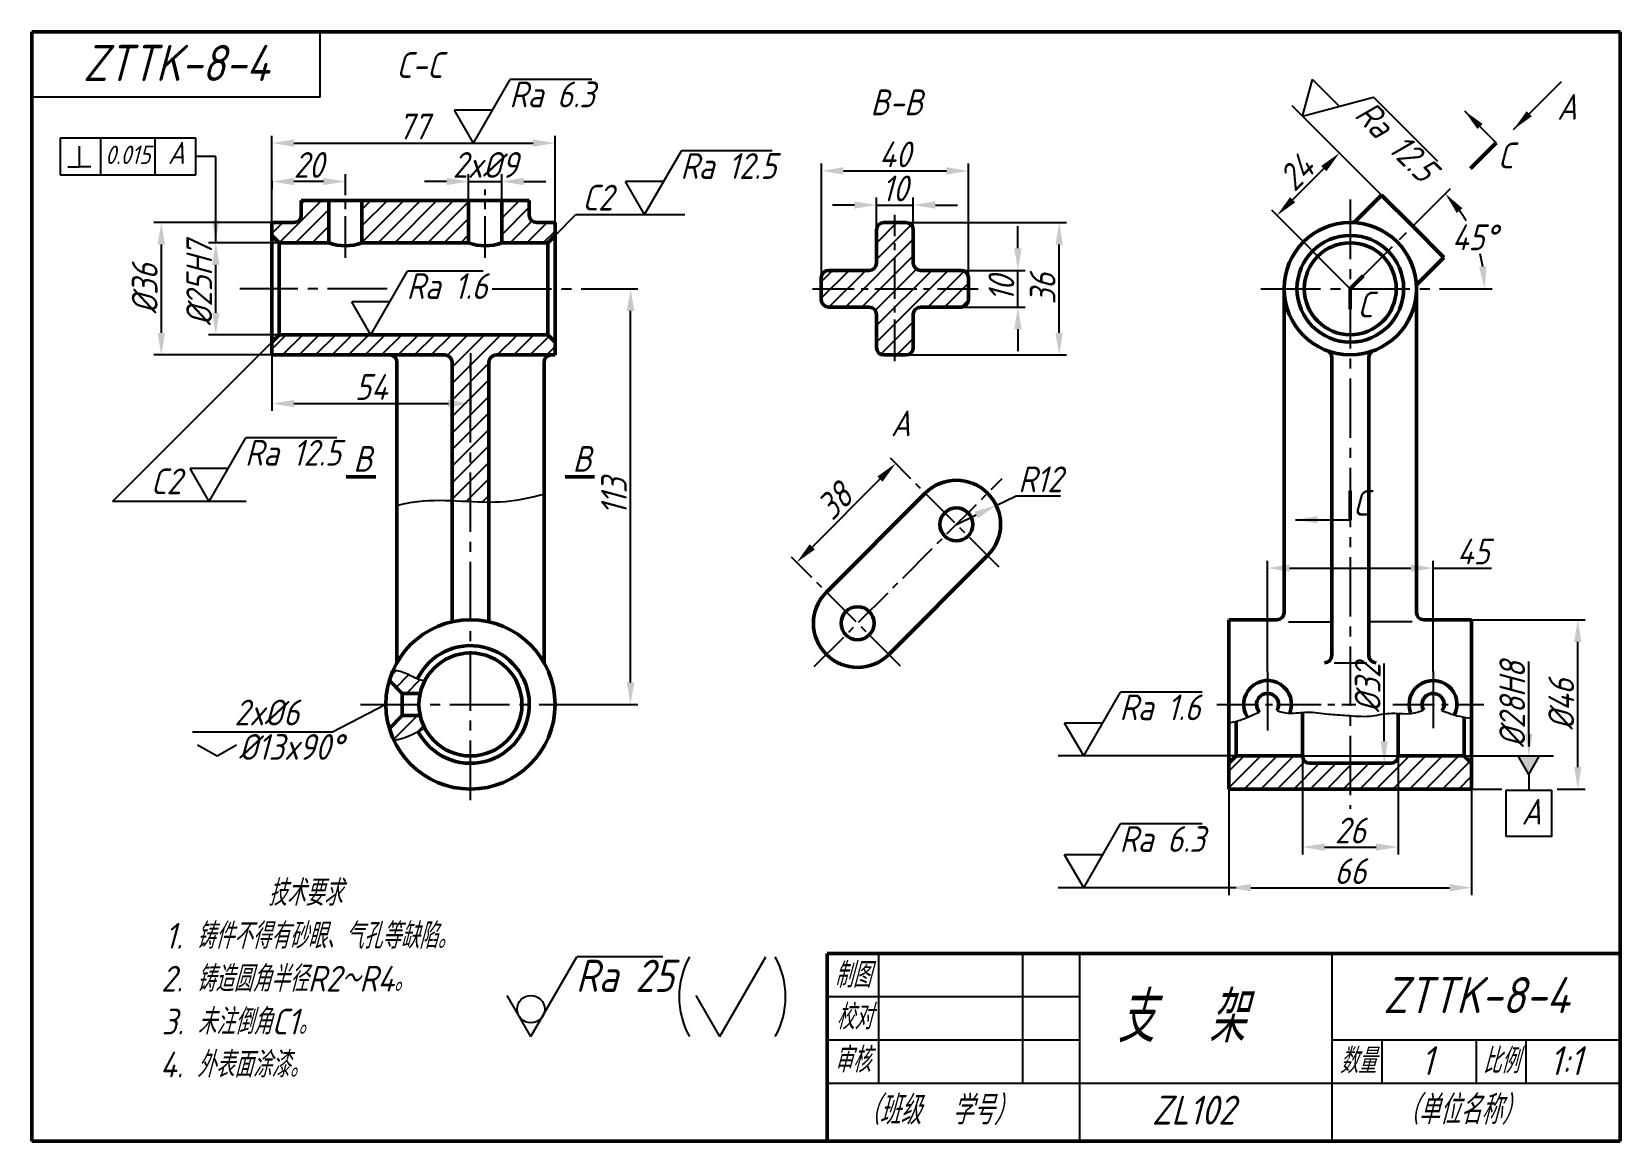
# Model space of a CAD drawing. Header units: millimetres. Extents: x 3630 to 4062, y 876 to 1178.
import ezdxf

# ---------------------------------------------------------------- set-up
doc = ezdxf.new("R2010")
doc.units = ezdxf.units.MM
doc.header["$LTSCALE"] = 0.85
doc.linetypes.add('CENTER2', pattern=[28.575, 19.05, -3.175, 3.175, -3.175])
for name, color, linetype in [('尺寸层', 7, 'Continuous'), ('点划线', 7, 'CENTER2'), ('细实线', 7, 'Continuous'), ('细实线层', 7, 'Continuous')]:
    doc.layers.add(name, color=color, linetype=linetype)
doc.layers.add('粗实线', color=7, linetype='Continuous', lineweight=50)
doc.layers.add('粗实线层', color=7, linetype='Continuous', lineweight=50)
doc.styles.get("Standard").update_dxf_attribs({"font": 'gbeitc.shx', "height": 7, "bigfont": 'gbcbig.shx'})
doc.dimstyles.new('ISO-25', dxfattribs={"dimtxt": 7, "dimasz": 6, "dimexe": 2, "dimexo": 0, "dimgap": 1, "dimtad": 1, "dimtoh": 1, "dimdsep": 46, "dimtxsty": 'Standard', "dimcen": 0, "dimclrd": 256, "dimclre": 256, "dimclrt": 256, "dimadec": 0, "dimazin": 2, "dimtfac": 1, "dimtmove": 0, "dimatfit": 2, "dimfxl": 0, "dimlwd": -1, "dimlwe": -1, "dimarcsym": 0})
doc.dimstyles.new('ISO-25$2', dxfattribs={"dimtxt": 7, "dimasz": 6, "dimexe": 2, "dimexo": 0, "dimgap": 1, "dimtad": 1, "dimtih": 1, "dimtoh": 1, "dimdsep": 46, "dimtxsty": 'Standard', "dimcen": 0, "dimclrd": 256, "dimclre": 256, "dimclrt": 256, "dimadec": 0, "dimazin": 2, "dimtfac": 1, "dimtmove": 0, "dimatfit": 2, "dimfxl": 0, "dimlwd": -1, "dimlwe": -1, "dimarcsym": 0})

# ---------------------------------------------------------------- blocks, each defined once
blk = doc.blocks.new('*D1')
at = {"layer": 'Defpoints', "color": 0, "transparency": 16777216}
for p in [(3772.55, 1147.27), (3695.55, 1125.67), (3772.55, 1125.67)]:
    blk.add_point(p, dxfattribs=at)
at = {"layer": '细实线', "transparency": 16777216}
for p, q in [((3695.55, 1125.67), (3695.55, 1149.27)), ((3772.55, 1125.67), (3772.55, 1149.27)), ((3701.55, 1147.27), (3766.55, 1147.27))]:
    blk.add_line(p, q, dxfattribs=at)
for points in [[(3701.55, 1148.27), (3701.55, 1146.27), (3695.55, 1147.27)], [(3766.55, 1148.27), (3766.55, 1146.27), (3772.55, 1147.27)]]:
    blk.add_solid(points, dxfattribs=at)
at = {"layer": '细实线', "transparency": 16777216, "insert": (3734.05, 1151.77), "char_height": 7, "attachment_point": 5}
blk.add_mtext('77', dxfattribs=at)
blk = doc.blocks.new('*D2')
at = {"layer": 'Defpoints', "color": 0, "transparency": 16777216}
for p in [(3695.55, 1136.97), (3695.55, 1136.83), (3715.55, 1136.26)]:
    blk.add_point(p, dxfattribs=at)
at = {"layer": '细实线', "transparency": 16777216}
for p, q in [((3695.55, 1136.97), (3695.55, 1134.83)), ((3709.55, 1136.83), (3701.55, 1136.83)), ((3715.55, 1136.26), (3715.55, 1138.83))]:
    blk.add_line(p, q, dxfattribs=at)
for points in [[(3701.55, 1137.83), (3701.55, 1135.83), (3695.55, 1136.83)], [(3709.55, 1137.83), (3709.55, 1135.83), (3715.55, 1136.83)]]:
    blk.add_solid(points, dxfattribs=at)
at = {"layer": '细实线', "transparency": 16777216, "insert": (3705.55, 1141.33), "char_height": 7, "attachment_point": 5}
blk.add_mtext('20', dxfattribs=at)
blk = doc.blocks.new('*D3')
at = {"layer": 'Defpoints', "color": 0, "transparency": 16777216}
for p in [(3695.55, 1125.67), (3665.47, 1089.67), (3695.55, 1089.67)]:
    blk.add_point(p, dxfattribs=at)
at = {"layer": '细实线', "transparency": 16777216}
for p, q in [((3695.55, 1125.67), (3663.47, 1125.67)), ((3665.47, 1119.67), (3665.47, 1095.67)), ((3695.55, 1089.67), (3663.47, 1089.67))]:
    blk.add_line(p, q, dxfattribs=at)
for points in [[(3664.47, 1119.67), (3666.47, 1119.67), (3665.47, 1125.67)], [(3664.47, 1095.67), (3666.47, 1095.67), (3665.47, 1089.67)]]:
    blk.add_solid(points, dxfattribs=at)
at = {"layer": '细实线', "transparency": 16777216, "insert": (3660.97, 1107.67), "char_height": 7, "attachment_point": 5, "rotation": 90}
blk.add_mtext('%%C36', dxfattribs=at)
blk = doc.blocks.new('*D4')
at = {"layer": 'Defpoints', "color": 0, "transparency": 16777216}
for p in [(3680.29, 1120.17), (3697.55, 1120.17), (3697.55, 1095.17)]:
    blk.add_point(p, dxfattribs=at)
at = {"layer": '细实线', "transparency": 16777216}
for p, q in [((3697.55, 1120.17), (3678.29, 1120.17)), ((3680.29, 1101.17), (3680.29, 1114.17)), ((3697.55, 1095.17), (3678.29, 1095.17))]:
    blk.add_line(p, q, dxfattribs=at)
for points in [[(3679.29, 1114.17), (3681.29, 1114.17), (3680.29, 1120.17)], [(3679.29, 1101.17), (3681.29, 1101.17), (3680.29, 1095.17)]]:
    blk.add_solid(points, dxfattribs=at)
at = {"layer": '细实线', "transparency": 16777216, "insert": (3675.79, 1109.09), "char_height": 7, "attachment_point": 5, "rotation": 90}
blk.add_mtext('%%C25H7', dxfattribs=at)
blk = doc.blocks.new('*D5')
at = {"layer": 'Defpoints', "color": 0, "transparency": 16777216}
for p in [(3695.55, 1089.67), (3749.55, 1090.18), (3749.55, 1076.46)]:
    blk.add_point(p, dxfattribs=at)
at = {"layer": '细实线', "transparency": 16777216}
for p, q in [((3695.55, 1089.67), (3695.55, 1074.46)), ((3749.55, 1090.18), (3749.55, 1074.46)), ((3701.55, 1076.46), (3743.55, 1076.46))]:
    blk.add_line(p, q, dxfattribs=at)
for points in [[(3701.55, 1077.46), (3701.55, 1075.46), (3695.55, 1076.46)], [(3743.55, 1077.46), (3743.55, 1075.46), (3749.55, 1076.46)]]:
    blk.add_solid(points, dxfattribs=at)
at = {"layer": '细实线', "transparency": 16777216, "insert": (3722.55, 1080.96), "char_height": 7, "attachment_point": 5}
blk.add_mtext('54', dxfattribs=at)
blk = doc.blocks.new('*D6')
at = {"layer": 'Defpoints', "color": 0, "transparency": 16777216}
for p in [(3779.6, 1107.67), (3793.07, 1107.67), (3777.27, 994.67)]:
    blk.add_point(p, dxfattribs=at)
at = {"layer": '细实线', "transparency": 16777216}
for p, q in [((3779.6, 1107.67), (3795.07, 1107.67)), ((3793.07, 1000.67), (3793.07, 1101.67)), ((3777.27, 994.67), (3795.07, 994.67))]:
    blk.add_line(p, q, dxfattribs=at)
for points in [[(3792.07, 1101.67), (3794.07, 1101.67), (3793.07, 1107.67)], [(3792.07, 1000.67), (3794.07, 1000.67), (3793.07, 994.67)]]:
    blk.add_solid(points, dxfattribs=at)
at = {"layer": '细实线', "transparency": 16777216, "insert": (3788.57, 1051.17), "char_height": 7, "attachment_point": 5, "rotation": 90}
blk.add_mtext('113', dxfattribs=at)
blk = doc.blocks.new('*D7')
at = {"layer": 'Defpoints', "color": 0, "transparency": 16777216}
for p in [(3869.95, 1130.44), (3859.95, 1123.67), (3869.95, 1123.67)]:
    blk.add_point(p, dxfattribs=at)
at = {"layer": '细实线', "transparency": 16777216}
for p, q in [((3859.95, 1123.67), (3859.95, 1132.44)), ((3869.95, 1123.67), (3869.95, 1132.44)), ((3853.95, 1130.44), (3847.95, 1130.44)), ((3859.95, 1130.44), (3869.95, 1130.44)), ((3875.95, 1130.44), (3881.95, 1130.44))]:
    blk.add_line(p, q, dxfattribs=at)
for points in [[(3853.95, 1131.44), (3853.95, 1129.44), (3859.95, 1130.44)], [(3875.95, 1131.44), (3875.95, 1129.44), (3869.95, 1130.44)]]:
    blk.add_solid(points, dxfattribs=at)
at = {"layer": '细实线', "transparency": 16777216, "insert": (3864.95, 1134.94), "char_height": 7, "attachment_point": 5}
blk.add_mtext('10', dxfattribs=at)
blk = doc.blocks.new('*D8')
at = {"layer": 'Defpoints', "color": 0, "transparency": 16777216}
for p in [(3884.95, 1139.71), (3844.95, 1110.67), (3884.95, 1110.67)]:
    blk.add_point(p, dxfattribs=at)
at = {"layer": '细实线', "transparency": 16777216}
for p, q in [((3844.95, 1110.67), (3844.95, 1141.71)), ((3884.95, 1110.67), (3884.95, 1141.71)), ((3850.95, 1139.71), (3878.95, 1139.71))]:
    blk.add_line(p, q, dxfattribs=at)
for points in [[(3850.95, 1140.71), (3850.95, 1138.71), (3844.95, 1139.71)], [(3878.95, 1140.71), (3878.95, 1138.71), (3884.95, 1139.71)]]:
    blk.add_solid(points, dxfattribs=at)
at = {"layer": '细实线', "transparency": 16777216, "insert": (3864.95, 1144.21), "char_height": 7, "attachment_point": 5}
blk.add_mtext('40', dxfattribs=at)
blk = doc.blocks.new('*D9')
at = {"layer": 'Defpoints', "color": 0, "transparency": 16777216}
for p in [(3882.95, 1112.67), (3898.4, 1112.67), (3882.95, 1102.67)]:
    blk.add_point(p, dxfattribs=at)
at = {"layer": '细实线', "transparency": 16777216}
for p, q in [((3898.4, 1118.67), (3898.4, 1124.67)), ((3882.95, 1112.67), (3900.4, 1112.67)), ((3898.4, 1102.67), (3898.4, 1112.67)), ((3882.95, 1102.67), (3900.4, 1102.67)), ((3898.4, 1096.67), (3898.4, 1090.67))]:
    blk.add_line(p, q, dxfattribs=at)
for points in [[(3897.4, 1118.67), (3899.4, 1118.67), (3898.4, 1112.67)], [(3897.4, 1096.67), (3899.4, 1096.67), (3898.4, 1102.67)]]:
    blk.add_solid(points, dxfattribs=at)
at = {"layer": '细实线', "transparency": 16777216, "insert": (3893.9, 1107.67), "char_height": 7, "attachment_point": 5, "rotation": 90}
blk.add_mtext('10', dxfattribs=at)
blk = doc.blocks.new('*D10')
at = {"layer": 'Defpoints', "color": 0, "transparency": 16777216}
for p in [(3867.95, 1125.67), (3909.62, 1125.67), (3867.95, 1089.67)]:
    blk.add_point(p, dxfattribs=at)
at = {"layer": '细实线', "transparency": 16777216}
for p, q in [((3867.95, 1125.67), (3911.62, 1125.67)), ((3909.62, 1095.67), (3909.62, 1119.67)), ((3867.95, 1089.67), (3911.62, 1089.67))]:
    blk.add_line(p, q, dxfattribs=at)
for points in [[(3908.62, 1119.67), (3910.62, 1119.67), (3909.62, 1125.67)], [(3908.62, 1095.67), (3910.62, 1095.67), (3909.62, 1089.67)]]:
    blk.add_solid(points, dxfattribs=at)
at = {"layer": '细实线', "transparency": 16777216, "insert": (3905.12, 1107.67), "char_height": 7, "attachment_point": 5, "rotation": 90}
blk.add_mtext('36', dxfattribs=at)
blk = doc.blocks.new('*D11')
at = {"layer": 'Defpoints', "color": 0, "transparency": 16777216}
for p in [(3869.25, 1056.04), (3838.26, 1033.29), (3842.38, 1029.17)]:
    blk.add_point(p, dxfattribs=at)
at = {"layer": '细实线', "transparency": 16777216}
for p, q in [((3869.25, 1056.04), (3863.72, 1061.58)), ((3860.89, 1055.92), (3842.5, 1037.53)), ((3842.38, 1029.17), (3836.85, 1034.71))]:
    blk.add_line(p, q, dxfattribs=at)
for points in [[(3860.18, 1056.63), (3861.59, 1055.21), (3865.13, 1060.16)], [(3841.8, 1038.24), (3843.21, 1036.83), (3838.26, 1033.29)]]:
    blk.add_solid(points, dxfattribs=at)
at = {"layer": '细实线', "transparency": 16777216, "insert": (3848.51, 1049.91), "char_height": 7, "attachment_point": 5, "rotation": 45}
blk.add_mtext('38', dxfattribs=at)
blk = doc.blocks.new('*D12')
at = {"layer": 'Defpoints', "color": 0, "transparency": 16777216}
for p in [(3758.05, 1136.83), (3749.05, 1131.67), (3758.05, 1131.67)]:
    blk.add_point(p, dxfattribs=at)
at = {"layer": '细实线', "transparency": 16777216}
for p, q in [((3743.05, 1136.83), (3737.05, 1136.83)), ((3749.05, 1131.67), (3749.05, 1138.83)), ((3749.05, 1136.83), (3758.05, 1136.83)), ((3758.05, 1131.67), (3758.05, 1138.83)), ((3764.05, 1136.83), (3770.05, 1136.83))]:
    blk.add_line(p, q, dxfattribs=at)
for points in [[(3743.05, 1137.83), (3743.05, 1135.83), (3749.05, 1136.83)], [(3764.05, 1137.83), (3764.05, 1135.83), (3758.05, 1136.83)]]:
    blk.add_solid(points, dxfattribs=at)
at = {"layer": '细实线', "transparency": 16777216, "insert": (3753.55, 1141.33), "char_height": 7, "attachment_point": 5}
blk.add_mtext('2x%%C9', dxfattribs=at)
blk = doc.blocks.new('*D13')
at = {"layer": 'Defpoints', "color": 0, "transparency": 16777216}
for p in [(3892.5, 1048.78), (3881.67, 1043.62)]:
    blk.add_point(p, dxfattribs=at)
at = {"layer": '细实线', "transparency": 16777216}
for p, q in [((3892.5, 1048.78), (3897.92, 1051.37)), ((3897.92, 1051.37), (3910, 1051.37)), ((3881.67, 1043.62), (3887.09, 1046.2))]:
    blk.add_line(p, q, dxfattribs=at)
blk.add_solid([(3886.66, 1047.1), (3887.52, 1045.3), (3892.5, 1048.78)], dxfattribs=at)
at = {"layer": '细实线', "transparency": 16777216, "insert": (3904.46, 1055.87), "char_height": 7, "attachment_point": 5}
blk.add_mtext('R12', dxfattribs=at)
blk = doc.blocks.new('*D14')
at = {"layer": 'Defpoints', "color": 0, "transparency": 16777216}
for p in [(3955.77, 971.67), (4021.77, 971.67), (4021.77, 944.87)]:
    blk.add_point(p, dxfattribs=at)
at = {"layer": '细实线', "transparency": 16777216}
for p, q in [((3955.77, 971.67), (3955.77, 942.87)), ((4021.77, 971.67), (4021.77, 942.87)), ((3961.77, 944.87), (4015.77, 944.87))]:
    blk.add_line(p, q, dxfattribs=at)
for points in [[(3961.77, 945.87), (3961.77, 943.87), (3955.77, 944.87)], [(4015.77, 945.87), (4015.77, 943.87), (4021.77, 944.87)]]:
    blk.add_solid(points, dxfattribs=at)
at = {"layer": '细实线', "transparency": 16777216, "insert": (3988.77, 949.37), "char_height": 7, "attachment_point": 5}
blk.add_mtext('66', dxfattribs=at)
blk = doc.blocks.new('*D15')
at = {"layer": 'Defpoints', "color": 0, "transparency": 16777216}
for p in [(3975.77, 980.67), (4001.77, 980.67), (4001.77, 955.91)]:
    blk.add_point(p, dxfattribs=at)
at = {"layer": '细实线', "transparency": 16777216}
for p, q in [((3975.77, 980.67), (3975.77, 953.91)), ((4001.77, 980.67), (4001.77, 953.91)), ((3981.77, 955.91), (3995.77, 955.91))]:
    blk.add_line(p, q, dxfattribs=at)
for points in [[(3981.77, 956.91), (3981.77, 954.91), (3975.77, 955.91)], [(3995.77, 956.91), (3995.77, 954.91), (4001.77, 955.91)]]:
    blk.add_solid(points, dxfattribs=at)
at = {"layer": '细实线', "transparency": 16777216, "insert": (3988.77, 960.41), "char_height": 7, "attachment_point": 5}
blk.add_mtext('26', dxfattribs=at)
blk = doc.blocks.new('*D16')
at = {"layer": 'Defpoints', "color": 0, "transparency": 16777216}
for p in [(4021.77, 1017.67), (4050.64, 1017.67), (4045.01, 971.67)]:
    blk.add_point(p, dxfattribs=at)
at = {"layer": '细实线', "transparency": 16777216}
for p, q in [((4021.77, 1017.67), (4052.64, 1017.67)), ((4050.64, 977.67), (4050.64, 1011.67)), ((4045.01, 971.67), (4052.64, 971.67))]:
    blk.add_line(p, q, dxfattribs=at)
for points in [[(4049.64, 1011.67), (4051.64, 1011.67), (4050.64, 1017.67)], [(4049.64, 977.67), (4051.64, 977.67), (4050.64, 971.67)]]:
    blk.add_solid(points, dxfattribs=at)
at = {"layer": '细实线', "transparency": 16777216, "insert": (4046.14, 994.67), "char_height": 7, "attachment_point": 5, "rotation": 90}
blk.add_mtext('%%C46', dxfattribs=at)
blk = doc.blocks.new('*D17')
at = {"layer": 'Defpoints', "color": 0, "transparency": 16777216}
for p in [(4019.77, 1008.67), (4019.77, 980.67), (4037.32, 980.67)]:
    blk.add_point(p, dxfattribs=at)
at = {"layer": '细实线', "transparency": 16777216}
for p, q in [((4037.32, 986.67), (4037.32, 983.25)), ((4019.77, 980.67), (4039.32, 980.67))]:
    blk.add_line(p, q, dxfattribs=at)
blk.add_solid([(4036.32, 986.67), (4038.32, 986.67), (4037.32, 980.67)], dxfattribs=at)
at = {"layer": '细实线', "transparency": 16777216, "insert": (4032.82, 994.67), "char_height": 7, "attachment_point": 5, "rotation": 90}
blk.add_mtext('%%C28H8', dxfattribs=at)
blk = doc.blocks.new('*D18')
at = {"layer": 'Defpoints', "color": 0, "transparency": 16777216}
for p in [(3977.77, 1010.67), (3977.77, 978.67), (3998, 978.67)]:
    blk.add_point(p, dxfattribs=at)
at = {"layer": '细实线', "transparency": 16777216}
for p, q in [((3998, 984.67), (3998, 992.06)), ((3977.77, 978.67), (4000, 978.67))]:
    blk.add_line(p, q, dxfattribs=at)
blk.add_solid([(3997, 984.67), (3999, 984.67), (3998, 978.67)], dxfattribs=at)
at = {"layer": '细实线', "transparency": 16777216, "insert": (3993.5, 999.18), "char_height": 7, "attachment_point": 5, "rotation": 90}
blk.add_mtext('%%C32', dxfattribs=at)
blk = doc.blocks.new('*D19')
at = {"layer": 'Defpoints', "color": 0, "transparency": 16777216}
for p in [(3968.84, 1127.6), (4005.74, 1124.64), (3988.77, 1107.67)]:
    blk.add_point(p, dxfattribs=at)
at = {"layer": '细实线', "transparency": 16777216}
for p, q in [((4005.74, 1124.64), (3984.4, 1145.99)), ((3981.57, 1140.33), (3973.09, 1131.85)), ((3988.77, 1107.67), (3967.43, 1129.02))]:
    blk.add_line(p, q, dxfattribs=at)
for points in [[(3980.87, 1141.04), (3982.28, 1139.62), (3985.82, 1144.57)], [(3972.38, 1132.55), (3973.79, 1131.14), (3968.84, 1127.6)]]:
    blk.add_solid(points, dxfattribs=at)
at = {"layer": '细实线', "transparency": 16777216, "insert": (3974.15, 1139.27), "char_height": 7, "attachment_point": 5, "rotation": 45}
blk.add_mtext('24', dxfattribs=at)
blk = doc.blocks.new('*D20')
at = {"layer": 'Defpoints', "color": 0, "transparency": 16777216}
for p in [(4008.97, 1127.87), (4024.06, 1117.13), (3964.49, 1107.67), (3988.77, 1107.67), (4013.9, 1107.67)]:
    blk.add_point(p, dxfattribs=at)
at = {"layer": '细实线', "transparency": 16777216}
for p, q in [((4008.97, 1127.87), (4016.02, 1134.92)), ((4013.9, 1107.67), (4027.31, 1107.67))]:
    blk.add_line(p, q, dxfattribs=at)
for start, end in [(30.3884, 35.5795), (9.4205, 15.0409)]:
    blk.add_arc((3988.77, 1107.67), 36.53, start, end, dxfattribs=at)
for points in [[(4017.72, 1128.28), (4019.25, 1129.58), (4014.61, 1133.51)], [(4025.81, 1113.74), (4023.82, 1113.57), (4025.31, 1107.67)]]:
    blk.add_solid(points, dxfattribs=at)
at = {"layer": '细实线', "transparency": 16777216, "insert": (4022.53, 1121.65), "char_height": 7, "attachment_point": 5}
blk.add_mtext('45°', dxfattribs=at)
blk = doc.blocks.new('*D21')
at = {"layer": 'Defpoints', "color": 0, "transparency": 16777216}
for p in [(4011.27, 1031.75), (3966.27, 1003.51), (4011.27, 1003.51)]:
    blk.add_point(p, dxfattribs=at)
at = {"layer": '细实线', "transparency": 16777216}
for p, q in [((3966.27, 1003.51), (3966.27, 1033.75)), ((4011.27, 1003.51), (4011.27, 1033.75)), ((3972.27, 1031.75), (4005.27, 1031.75)), ((4011.27, 1031.75), (4027.15, 1031.75))]:
    blk.add_line(p, q, dxfattribs=at)
for points in [[(3972.27, 1032.75), (3972.27, 1030.75), (3966.27, 1031.75)], [(4005.27, 1032.75), (4005.27, 1030.75), (4011.27, 1031.75)]]:
    blk.add_solid(points, dxfattribs=at)
at = {"layer": '细实线', "transparency": 16777216, "insert": (4022.21, 1036.25), "char_height": 7, "attachment_point": 5}
blk.add_mtext('45', dxfattribs=at)

msp = doc.modelspace()

# ---------------------------------------------------------------- hatches: boundary and pattern name
at = {"layer": '尺寸层'}
msp.add_hatch(color=256, dxfattribs=at).paths.add_polyline_path([(4040.223, 980.674), (4034.413, 980.674), (4037.318, 975.642)])
at = {"layer": '细实线'}
h = msp.add_hatch(dxfattribs=at)
h.set_pattern_fill('ANSI31', color=256, style=0)
h.paths.add_polyline_path([(3711.046, 1131.674), (3703.546, 1131.674), (3703.546, 1127.674, -0.4142136), (3701.546, 1125.674), (3695.546, 1125.674), (3695.546, 1122.174), (3697.546, 1120.174), (3711.046, 1120.174)])
h.paths.add_polyline_path([(3749.046, 1120.174), (3749.046, 1131.674), (3720.046, 1131.674), (3720.046, 1120.174)])
h.paths.add_polyline_path([(3758.046, 1120.174), (3770.546, 1120.174), (3772.546, 1122.174), (3772.546, 1125.674), (3767.546, 1125.674, -0.4142136), (3765.546, 1127.674), (3765.546, 1131.674), (3758.046, 1131.674)])
edge = h.paths.add_edge_path()
edge.add_line((3697.546, 1095.174), (3695.546, 1093.174))
edge.add_line((3695.546, 1093.174), (3695.546, 1089.674))
edge.add_line((3695.546, 1089.674), (3742.546, 1089.674))
edge.add_arc((3742.546, 1087.674), 2, 0, 90, ccw=False)
edge.add_line((3744.546, 1087.674), (3744.546, 1050.085))
edge.add_spline(control_points=[(3744.546, 1050.085), (3747.874, 1049.955), (3751.224, 1049.715), (3754.546, 1049.706)], knot_values=[34.3318312, 34.3318312, 34.3318312, 34.3318312, 44.2666494, 44.2666494, 44.2666494, 44.2666494], degree=3, periodic=0)
edge.add_line((3754.546, 1049.706), (3754.546, 1087.674))
edge.add_arc((3756.546, 1087.674), 2, 90, 180, ccw=False)
edge.add_line((3756.546, 1089.674), (3772.546, 1089.674))
edge.add_line((3772.546, 1089.674), (3772.546, 1093.174))
edge.add_line((3772.546, 1093.174), (3770.546, 1095.174))
edge.add_line((3770.546, 1095.174), (3697.546, 1095.174))
h = msp.add_hatch(dxfattribs=at)
h.set_pattern_fill('ANSI31', color=256, style=0)
h.set_pattern_definition([(45, (14.333, 0), (-2.245064, 2.245064), [])])
h.paths.add_polyline_path([(3884.945, 1107.674), (3884.945, 1110.674, 0.4142136), (3882.945, 1112.674), (3871.945, 1112.674, -0.4142136), (3869.945, 1114.674), (3869.945, 1123.674, 0.4142136), (3867.945, 1125.674), (3864.945, 1125.674), (3864.945, 1107.674)])
h.paths.add_polyline_path([(3864.945, 1107.674), (3864.945, 1089.674), (3867.945, 1089.674, 0.4142136), (3869.945, 1091.674), (3869.945, 1100.674, -0.4142136), (3871.945, 1102.674), (3882.945, 1102.674, 0.4142136), (3884.945, 1104.674), (3884.945, 1107.674)])
h.paths.add_polyline_path([(3864.945, 1107.674), (3844.945, 1107.674), (3844.945, 1104.674, 0.4142136), (3846.945, 1102.674), (3857.945, 1102.674, -0.4142136), (3859.945, 1100.674), (3859.945, 1091.674, 0.4142136), (3861.945, 1089.674), (3864.945, 1089.674)])
h.paths.add_polyline_path([(3864.945, 1125.674), (3861.945, 1125.674, 0.4142136), (3859.945, 1123.674), (3859.945, 1114.674, -0.4142136), (3857.945, 1112.674), (3846.945, 1112.674, 0.4142136), (3844.945, 1110.674), (3844.945, 1107.674), (3864.945, 1107.674)])
h = msp.add_hatch(dxfattribs=at)
h.set_pattern_fill('ANSI31', color=256, style=0)
edge = h.paths.add_edge_path()
edge.add_line((3735.871, 991.674), (3730.983, 991.674))
edge.add_line((3730.983, 991.674), (3727.483, 988.174))
edge.add_arc((3749.546, 994.674), 23, 196.41596, 205.09641)
edge.add_spline(control_points=[(3728.717, 984.919), (3729.187, 984.975), (3731.499, 985.345), (3733.679, 986.372), (3735.355, 987.271), (3735.36, 987.274)], knot_values=[6.0775241, 6.0775241, 6.0775241, 6.0775241, 7.5010643, 13.1430296, 13.1614267, 13.1614267, 13.1614267, 13.1614267], degree=3, periodic=0)
edge.add_spline(control_points=[(3735.36, 987.274), (3735.95, 987.59), (3736.531, 987.916), (3737.107, 988.249)], knot_values=[4.0847043, 4.0847043, 4.0847043, 4.0847043, 6.0775241, 6.0775241, 6.0775241, 6.0775241], degree=3, periodic=0)
edge.add_arc((3749.546, 994.674), 14, 192.37363, 207.31624, ccw=False)
edge = h.paths.add_edge_path()
edge.add_spline(control_points=[(3737.073, 1001.032), (3736.429, 1001.226), (3735.793, 1001.443), (3735.167, 1001.692)], knot_values=[9.4021911, 9.4021911, 9.4021911, 9.4021911, 11.4192203, 11.4192203, 11.4192203, 11.4192203], degree=3, periodic=0)
edge.add_spline(control_points=[(3735.167, 1001.692), (3734.895, 1001.8), (3733.32, 1002.466), (3731.241, 1003.712), (3729.209, 1004.014), (3728.551, 1004.068)], knot_values=[2.3141302, 2.3141302, 2.3141302, 2.3141302, 3.1901406, 7.426546, 9.4021911, 9.4021911, 9.4021911, 9.4021911], degree=3, periodic=0)
edge.add_arc((3749.546, 994.674), 23, 155.89431, 163.58404)
edge.add_line((3727.483, 1001.174), (3730.983, 997.674))
edge.add_line((3730.983, 997.674), (3735.871, 997.674))
edge.add_arc((3749.546, 994.674), 14, 152.99147, 167.62637, ccw=False)
h = msp.add_hatch(dxfattribs=at)
h.set_pattern_fill('ANSI31', color=256, style=0)
h.set_pattern_definition([(45, (96.614, 0), (-2.245064, 2.245064), [])])
h.paths.add_polyline_path([(3988.774, 971.674), (3988.774, 978.674), (3977.774, 978.674, -0.4142136), (3975.774, 980.674), (3957.774, 980.674), (3955.774, 978.674), (3955.774, 971.674)])
h.paths.add_polyline_path([(4021.774, 971.674), (4021.774, 978.674), (4019.774, 980.674), (4001.774, 980.674, -0.4142136), (3999.774, 978.674), (3988.774, 978.674), (3988.774, 971.674)])

# ---------------------------------------------------------------- linework, layer by layer
at = {"color": 0}
for p, q in [((3708.658, 1159.74), (3630.258, 1159.74)), ((3860.457, 926.941), (3860.457, 891.661)), ((3899.657, 926.941), (3899.657, 891.661)), ((3915.172, 926.941), (3915.172, 875.95)), ((3983.772, 926.941), (3983.772, 875.95)), ((3915.172, 915.181), (3846.572, 915.181)), ((3915.172, 903.421), (3846.572, 903.421)), ((4062.172, 903.421), (3983.772, 903.421)), ((3997.339, 903.421), (3997.339, 891.661)), ((4022.972, 903.421), (4022.972, 891.661)), ((4036.539, 903.421), (4036.539, 891.661)), ((4062.172, 891.661), (3846.572, 891.661))]:
    msp.add_line(p, q, dxfattribs=at)
at = {"layer": '尺寸层'}
for p, q in [((4037.318, 975.642), (4034.413, 980.674)), ((4034.413, 980.674), (4040.223, 980.674)), ((4037.318, 975.642), (4040.223, 980.674)), ((4037.318, 975.642), (4037.318, 971.264))]:
    msp.add_line(p, q, dxfattribs=at)
msp.add_lwpolyline([(4031.083, 958.911), (4043.554, 958.911), (4043.554, 971.264), (4031.083, 971.264)], close=True, dxfattribs=at)
msp.add_circle((3765.989, 911.857), 3.733, dxfattribs=at)
for centre, start, end in [((3828.613, 915.213), 151.02544, 208.97456), ((3812.884, 915.213), 331.02544, 28.97456)]:
    msp.add_arc(centre, 22.342, start, end, dxfattribs=at)
at = {"layer": '点划线'}
for p, q in [((3984.401, 1145.988), (3971.729, 1158.66)), ((3988.774, 1131.899), (3988.774, 966.272)), ((3988.774, 1107.674), (4008.97, 1127.87)), ((3726.893, 1107.674), (3686.798, 1107.674)), ((3755.405, 1107.674), (3779.6, 1107.674)), ((3964.49, 1107.674), (4013.895, 1107.674)), ((3749.546, 968.697), (3749.546, 1090.178)), ((3966.274, 1003.512), (3966.274, 987.637)), ((3984.375, 1006.032), (3993.178, 1006.032)), ((4011.274, 1003.738), (4011.274, 988.204)), ((3719.68, 994.674), (3777.269, 994.674))]:
    msp.add_line(p, q, dxfattribs=at)
at = {"layer": '点划线', "ltscale": 0.7}
for p, q in [((3715.546, 1116.082), (3715.546, 1136.264)), ((3753.546, 1116.082), (3753.546, 1134.678)), ((3864.945, 1087.96), (3864.945, 1127.728)), ((3842.532, 1107.674), (3887.571, 1107.674)), ((3843.042, 1004.988), (3894.139, 1056.086)), ((3893.312, 1031.98), (3869.251, 1056.041)), ((3866.442, 1005.11), (3842.381, 1029.171)), ((3952.472, 994.674), (3990.304, 994.674)), ((4000.305, 994.674), (4025.117, 994.674))]:
    msp.add_line(p, q, dxfattribs=at)
at = {"layer": '粗实线'}
for p, q in [((3630.258, 1177.528), (4062.172, 1177.528)), ((3630.258, 875.95), (3630.258, 1177.528)), ((4062.172, 1177.528), (4062.172, 895.883)), ((4021.457, 1140.357), (4028.468, 1147.369)), ((3703.546, 1131.674), (3765.546, 1131.674)), ((3703.546, 1127.674), (3703.546, 1131.674)), ((3711.046, 1120.174), (3711.046, 1131.674)), ((3720.046, 1120.174), (3720.046, 1131.674)), ((3749.046, 1120.174), (3749.046, 1131.674)), ((3758.046, 1120.174), (3758.046, 1131.674)), ((3765.546, 1127.674), (3765.546, 1131.674)), ((3990.388, 1126.259), (3997.259, 1133.13)), ((4005.744, 1124.644), (3997.259, 1133.13)), ((3695.546, 1125.674), (3701.546, 1125.674)), ((3695.546, 1089.674), (3695.546, 1125.674)), ((3772.546, 1125.674), (3767.546, 1125.674)), ((3772.546, 1089.674), (3772.546, 1125.674)), ((3859.945, 1123.674), (3859.945, 1114.674)), ((3861.945, 1125.674), (3867.945, 1125.674)), ((3869.945, 1123.674), (3869.945, 1114.674)), ((4005.744, 1124.644), (4014.229, 1116.159)), ((3695.546, 1122.174), (3697.546, 1120.174)), ((3697.546, 1120.174), (3711.046, 1120.174)), ((3697.546, 1120.174), (3697.546, 1095.174)), ((3720.046, 1120.174), (3749.046, 1120.174)), ((3758.046, 1120.174), (3770.546, 1120.174)), ((3772.546, 1122.174), (3770.546, 1120.174)), ((3770.546, 1120.174), (3770.546, 1095.174)), ((4007.358, 1109.288), (4014.229, 1116.159)), ((3844.945, 1104.674), (3844.945, 1110.674)), ((3846.945, 1112.674), (3857.945, 1112.674)), ((3871.945, 1112.674), (3882.945, 1112.674)), ((3884.945, 1110.674), (3884.945, 1104.674)), ((3988.774, 1107.674), (3992.312, 1111.212)), ((3970.774, 1107.674), (3970.774, 1019.674)), ((3988.774, 1107.674), (3988.774, 1102.119)), ((4006.774, 1107.674), (4006.774, 1019.674)), ((3846.945, 1102.674), (3857.945, 1102.674)), ((3882.945, 1102.674), (3871.945, 1102.674)), ((3859.945, 1091.674), (3859.945, 1100.674)), ((3869.945, 1091.674), (3869.945, 1100.674)), ((3697.546, 1095.174), (3695.546, 1093.174)), ((3697.546, 1095.174), (3770.546, 1095.174)), ((3770.546, 1095.174), (3772.546, 1093.174)), ((3695.546, 1089.674), (3742.546, 1089.674)), ((3756.546, 1089.674), (3772.546, 1089.674)), ((3867.945, 1089.674), (3861.945, 1089.674)), ((3983.774, 1088.939), (3983.774, 1008.032)), ((3993.774, 1088.939), (3993.774, 1008.032)), ((3729.546, 1006.032), (3729.546, 1087.674)), ((3744.546, 1017.124), (3744.546, 1087.674)), ((3754.546, 1017.124), (3754.546, 1087.674)), ((3769.546, 1006.032), (3769.546, 1087.674)), ((3723.772, 1056.574), (3715.789, 1056.574)), ((3775.32, 1056.574), (3783.302, 1056.574)), ((3873.187, 1052.105), (3846.317, 1025.235)), ((3988.774, 1052.764), (3988.774, 1044.889)), ((3890.158, 1035.134), (3863.288, 1008.264)), ((3955.774, 1017.674), (3955.774, 971.674)), ((3955.774, 1017.674), (3968.774, 1017.674)), ((4008.774, 1017.674), (4021.774, 1017.674)), ((4021.774, 1017.674), (4021.774, 971.674)), ((3727.483, 1001.174), (3730.983, 997.674)), ((3730.983, 997.674), (3735.871, 997.674)), ((3730.983, 997.674), (3730.983, 991.674)), ((3730.983, 991.674), (3727.483, 988.174)), ((3730.983, 991.674), (3735.871, 991.674)), ((3957.774, 980.674), (3957.774, 990.099)), ((3975.774, 992.552), (3975.774, 980.674)), ((4001.774, 992.105), (4001.774, 980.674)), ((4019.774, 980.674), (4019.774, 991.213)), ((3957.774, 980.674), (3955.774, 978.674)), ((3975.774, 980.674), (3957.774, 980.674)), ((4001.774, 980.674), (4019.774, 980.674)), ((4019.774, 980.674), (4021.774, 978.674)), ((3999.774, 978.674), (3977.774, 978.674)), ((3955.774, 971.674), (4021.774, 971.674)), ((4022.578, 875.95), (3630.258, 875.95))]:
    msp.add_line(p, q, dxfattribs=at)
for centre, radius in [((3988.774, 1107.674), 18), ((3988.774, 1107.674), 14.5), ((3988.774, 1107.674), 12.5), ((3881.673, 1043.619), 4.5), ((3854.803, 1016.749), 4.5), ((3749.546, 994.674), 23), ((3749.546, 994.674), 14)]:
    msp.add_circle(centre, radius, dxfattribs=at)
for centre, radius, start, end in [((3701.546, 1127.674), 2, 270, 360), ((3767.546, 1127.674), 2, 180, 270), ((3861.945, 1123.674), 2, 90, 180), ((3867.945, 1123.674), 2, 360, 90), ((3988.974, 1127.673), 2, 269.427, 315), ((3715.546, 1131.836), 12.5, 248.8998, 291.1002), ((3753.546, 1131.836), 12.5, 248.8998, 291.1002), ((3857.945, 1114.674), 2, 270, 0), ((3871.945, 1114.674), 2, 180, 270), ((3846.945, 1110.674), 2, 90, 180), ((3882.945, 1110.674), 2, 0, 90), ((4008.773, 1107.874), 2, 135, 180.573), ((3846.945, 1104.674), 2, 180, 270), ((3857.945, 1100.674), 2, 0, 90), ((3871.945, 1100.674), 2, 90, 180), ((3882.945, 1104.674), 2, 270, 0), ((3727.546, 1087.674), 2, 0, 90), ((3742.546, 1087.674), 2, 0, 90), ((3756.546, 1087.674), 2, 90, 180), ((3771.546, 1087.674), 2, 90, 180), ((3861.945, 1091.674), 2, 180, 270), ((3867.945, 1091.674), 2, 270, 0), ((3981.774, 1088.939), 2, 0, 69.51268), ((3995.774, 1088.939), 2, 110.48732, 180), ((3881.673, 1043.619), 12, 315, 135), ((3854.803, 1016.749), 12, 135, 315), ((3968.774, 1019.674), 2, 270, 360), ((4008.774, 1019.674), 2, 180, 270), ((3749.546, 994.674), 16, 207.5496, 153.98236), ((3981.774, 1008.032), 2, 270, 0), ((3995.774, 1008.032), 2, 180, 270), ((3966.274, 994.674), 6.5, 338.57881, 212.46213), ((4011.274, 994.674), 6.5, 334.15046, 200.0015), ((3966.274, 994.674), 3, 326.7854, 224.22488), ((4011.274, 994.674), 3, 323.81462, 211.14534), ((3977.774, 980.674), 2, 180, 270), ((3999.774, 980.674), 2, 270, 0)]:
    msp.add_arc(centre, radius, start, end, dxfattribs=at)
at = {"layer": '粗实线层', "color": 0}
for p, q in [((3846.572, 926.941), (3846.572, 875.95)), ((4062.172, 926.941), (3846.572, 926.941)), ((4062.172, 912.373), (4062.172, 875.95)), ((4062.172, 875.95), (3908.172, 875.95))]:
    msp.add_line(p, q, dxfattribs=at)
at = {"layer": '细实线'}
for p, q in [((3708.658, 1159.74), (3708.658, 1177.528)), ((3637.983, 1148.652), (3637.983, 1138.652)), ((3674.858, 1148.652), (3637.983, 1148.652)), ((3643.164, 1146.45), (3643.164, 1140.832)), ((3648.919, 1148.652), (3648.919, 1138.652)), ((3663.765, 1148.652), (3663.765, 1138.652)), ((3674.858, 1138.652), (3674.858, 1148.652)), ((3640.019, 1140.832), (3643.164, 1140.832)), ((3646.309, 1140.832), (3643.164, 1140.832)), ((3637.983, 1138.652), (3674.858, 1138.652)), ((3772.546, 1122.174), (3778.196, 1127.825)), ((3778.196, 1127.825), (3807.794, 1127.825)), ((3695.546, 1093.174), (3652.239, 1049.867)), ((3688.58, 1049.867), (3652.239, 1049.867)), ((3971.969, 1017.124), (3983.774, 1017.124)), ((4005.578, 1017.124), (3993.774, 1017.124)), ((3998.002, 992.059), (3998.002, 1005.801)), ((4037.318, 986.674), (4037.318, 1006.324)), ((3726.546, 994.674), (3712.004, 987.141)), ((3712.004, 987.141), (3673.976, 987.141)), ((3675.332, 983.737), (3680.645, 980.669)), ((3680.645, 980.669), (3685.958, 983.737)), ((3957.774, 980.674), (3909.384, 980.674)), ((3975.774, 980.674), (4001.774, 980.674)), ((4039.318, 980.674), (4044.036, 980.674)), ((4021.774, 971.674), (4030.009, 971.674)), ((3957.774, 944.87), (3909.384, 944.87))]:
    msp.add_line(p, q, dxfattribs=at)
for points, knots in [([(3729.546, 1048.781), (3731.418, 1049.272), (3741.002, 1051.175), (3754.883, 1048.507), (3766.108, 1050.91), (3769.546, 1051.871)], [19.0833797, 19.0833797, 19.0833797, 19.0833797, 24.9569054, 48.8444666, 59.5196036, 59.5196036, 59.5196036, 59.5196036]), ([(3728.551, 1004.068), (3729.209, 1004.014), (3731.241, 1003.712), (3733.912, 1002.112), (3736.15, 1001.311), (3737.073, 1001.032)], [2.3141302, 2.3141302, 2.3141302, 2.3141302, 4.2897753, 8.5261807, 11.4192203, 11.4192203, 11.4192203, 11.4192203]), ([(3955.774, 989.66), (3956.946, 989.867), (3959.799, 990.559), (3962.496, 992.027), (3964.124, 992.581)], [4.9317893, 4.9317893, 4.9317893, 4.9317893, 8.5040686, 13.7334096, 13.7334096, 13.7334096, 13.7334096]), ([(4013.695, 992.903), (4015.297, 992.472), (4017.965, 991.419), (4020.684, 991.064), (4021.774, 990.989)], [63.7679383, 63.7679383, 63.7679383, 63.7679383, 68.7062981, 71.9820642, 71.9820642, 71.9820642, 71.9820642]), ([(3737.107, 988.249), (3736.526, 987.913), (3734.293, 986.661), (3731.499, 985.345), (3729.187, 984.975), (3728.717, 984.919)], [4.0847043, 4.0847043, 4.0847043, 4.0847043, 6.0959212, 11.7378865, 13.1614267, 13.1614267, 13.1614267, 13.1614267])]:
    msp.add_open_spline(points, degree=3, knots=knots, dxfattribs=at)
msp.add_spline([(3968.783, 993.031), (3970.255, 992.559), (3972.325, 992.3), (3977.039, 992.586), (3982.806, 992.074), (3987.813, 991.708), (3994.164, 991.525), (3999.344, 992.258), (4005.358, 992.258), (4008.706, 993.122)], degree=3, dxfattribs=at)
at = {"layer": '细实线层'}
for p, q in [((3750.381, 1147.271), (3760.378, 1164.588)), ((3782.588, 1164.588), (3760.378, 1164.588)), ((3975.805, 1154.583), (3978.483, 1164.577)), ((3985.799, 1157.261), (3978.483, 1164.577)), ((3975.805, 1154.583), (3995.119, 1159.758)), ((4012.584, 1142.294), (3995.119, 1159.758)), ((3755.554, 1156.231), (3745.208, 1156.231)), ((3750.381, 1147.271), (3745.208, 1156.231)), ((3796.884, 1127.825), (3806.882, 1145.141)), ((3831.58, 1145.141), (3806.882, 1145.141)), ((3802.057, 1136.785), (3791.711, 1136.785)), ((3796.884, 1127.825), (3791.711, 1136.785)), ((3722.438, 1095.174), (3732.436, 1112.49)), ((3753.029, 1112.49), (3732.436, 1112.49)), ((3727.611, 1104.134), (3717.265, 1104.134)), ((3722.438, 1095.174), (3717.265, 1104.134)), ((3678.482, 1049.867), (3688.48, 1067.183)), ((3713.178, 1067.183), (3688.48, 1067.183)), ((3683.655, 1058.827), (3673.309, 1058.827)), ((3678.482, 1049.867), (3673.309, 1058.827)), ((3916.282, 980.674), (3926.279, 997.99)), ((3948.489, 997.99), (3926.279, 997.99)), ((3921.455, 989.634), (3911.109, 989.634)), ((3916.282, 980.674), (3911.109, 989.634)), ((3916.282, 944.87), (3926.279, 962.187)), ((3948.489, 962.187), (3926.279, 962.187)), ((3921.455, 953.83), (3911.109, 953.83)), ((3916.282, 944.87), (3911.109, 953.83)), ((3765.989, 904.391), (3778.487, 926.036)), ((3801.879, 926.036), (3778.487, 926.036)), ((3817.334, 904.391), (3829.831, 926.036)), ((3765.989, 904.391), (3759.523, 915.591)), ((3817.334, 904.391), (3810.867, 915.591))]:
    msp.add_line(p, q, dxfattribs=at)

# ---------------------------------------------------------------- texts
at = {"color": 0}
for s, height, p in [('ZTTK-8-4', 9.8, (3644.199, 1164.155)), ('制图', 6.86, (3848.511, 917.697)), ('ZTTK-8-4', 9.8, (3997.713, 910.776)), ('支  架', 13.72, (3925.392, 902.854)), ('校对', 6.86, (3848.972, 906.331)), ('审核', 6.86, (3848.431, 894.648)), ('数量', 6.86, (3985.863, 894.376)), ('1', 7.84, (4008.002, 893.934)), ('比例', 6.86, (4024.76, 894.376)), ('1:1', 7.84, (4042.924, 893.934)), ('（班级  学号）', 7.84, (3855.055, 880.488)), ('ZL102', 7.84, (3934.84, 880.488)), ('（单位名称）', 7.84, (4001.661, 880.58))]:
    msp.add_text(s, height=height, dxfattribs=at).set_placement(p)
at = {"layer": '尺寸层'}
msp.add_text('A', height=7, dxfattribs=at).set_placement((4035.344, 962.029))
at = {"layer": '细实线'}
for s, height, p in [('C-C', 7, (3729.343, 1164.987)), ('B-B', 7, (3858.302, 1154.855)), ('A', 7, (4045.021, 1153.638)), ('0.015', 5, (3650.218, 1141.586)), ('A', 6, (3667.275, 1141.586)), ('C', 7, (4028.849, 1140.412)), ('C2', 7, (3779.926, 1128.944)), ('C', 7, (3990.676, 1099.883)), ('A', 7, (3863.819, 1067.572)), ('B', 7, (3717.684, 1057.923)), ('B', 7, (3777.323, 1057.923)), ('C2', 7, (3662.598, 1051.834)), ('C', 7, (3989.453, 1045.982)), ('2x%%C6', 7, (3685.335, 988.985)), ('%%C13x90%%D', 7, (3686.517, 979.623)), ('       技术要求', 7, (3667.932, 939.964)), ('1. 铸件不得有砂眼、气孔等缺陷。', 7, (3666.474, 928.297)), ('2. 铸造圆角半径R2～R4。', 7, (3665.424, 916.63)), ('3. 未注倒角C1。', 7, (3665.57, 904.964)), ('4. 外表面涂漆。', 7, (3665.132, 893.297))]:
    msp.add_text(s, height=height, dxfattribs=at).set_placement(p)
at = {"layer": '细实线层'}
for s, height, p in [('Ra 6.3', 7, (3760.132, 1156.996)), ('Ra 12.5', 7, (3806.636, 1137.549)), ('Ra 1.6', 7, (3732.19, 1104.898)), ('Ra 12.5', 7, (3688.234, 1059.591)), ('Ra 1.6', 7, (3926.033, 990.398)), ('Ra 6.3', 7, (3926.033, 954.595)), ('Ra 25', 8.75, (3778.179, 916.546))]:
    msp.add_text(s, height=height, dxfattribs=at).set_placement(p)
msp.add_text('Ra 12.5', height=7, rotation=315, dxfattribs=at).set_placement((3989.577, 1154.564))

# ---------------------------------------------------------------- dimensions: what is measured, and where the dimension line sits
at = {"layer": '细实线'}
for base, p1, p2, picture, middle in [((3772.546, 1147.271), (3695.546, 1125.674), (3772.546, 1125.674), '*D1', (3734.046, 1151.771)), ((3695.546, 1136.835), (3715.546, 1136.264), (3695.546, 1136.973), '*D2', (3705.546, 1141.335)), ((3749.546, 1076.459), (3695.546, 1089.674), (3749.546, 1090.178), '*D5', (3722.546, 1080.959)), ((4001.774, 955.905), (3975.774, 980.674), (4001.774, 980.674), '*D15', (3988.774, 960.405)), ((4021.774, 944.87), (3955.774, 971.674), (4021.774, 971.674), '*D14', (3988.774, 949.37))]:
    dim = msp.add_linear_dim(base=base, p1=p1, p2=p2, dimstyle='ISO-25', dxfattribs=at)
    dim.commit()
    dim.dimension.update_dxf_attribs({"geometry": picture, "text_midpoint": middle})
dim = msp.add_linear_dim(base=(3758.046, 1136.835), p1=(3749.046, 1131.674), p2=(3758.046, 1131.674), text='2x%%C<>', dimstyle='ISO-25', dxfattribs=at)
dim.commit()
dim.dimension.update_dxf_attribs({"geometry": '*D12', "text_midpoint": (3753.546, 1136.835), "dimtype": 160})
for base, p1, p2, picture, middle in [((3884.945, 1139.707), (3844.945, 1110.674), (3884.945, 1110.674), '*D8', (3864.945, 1139.707)), ((3869.945, 1130.442), (3859.945, 1123.674), (3869.945, 1123.674), '*D7', (3864.945, 1130.442)), ((4011.274, 1031.748), (3966.274, 1003.512), (4011.274, 1003.512), '*D21', (4022.211, 1031.748))]:
    dim = msp.add_linear_dim(base=base, p1=p1, p2=p2, dimstyle='ISO-25', dxfattribs=at)
    dim.commit()
    dim.dimension.update_dxf_attribs({"geometry": picture, "text_midpoint": middle, "dimtype": 160})
for p1, p2, distance, picture, middle in [((4005.744, 1124.644), (3988.774, 1107.674), -28.184, '*D19', (3974.148, 1139.27)), ((3869.251, 1056.041), (3842.381, 1029.171), -5.828, '*D11', (3848.513, 1049.909))]:
    dim = msp.add_aligned_dim(p1=p1, p2=p2, distance=distance, dimstyle='ISO-25', dxfattribs=at)
    dim.commit()
    dim.dimension.update_dxf_attribs({"geometry": picture, "text_midpoint": middle})
dim = msp.add_angular_dim_2l(base=(4024.062, 1117.129), line1=((3964.49, 1107.674), (4013.895, 1107.674)), line2=((3988.774, 1107.674), (4008.97, 1127.87)), dimstyle='ISO-25$2', dxfattribs=at)
dim.commit()
dim.dimension.update_dxf_attribs({"geometry": '*D20', "text_midpoint": (4022.526, 1121.655)})
for base, p1, p2, text, picture, middle in [((3665.474, 1089.674), (3695.546, 1125.674), (3695.546, 1089.674), '%%C<>', '*D3', (3665.474, 1107.674)), ((3680.285, 1120.174), (3697.546, 1095.174), (3697.546, 1120.174), '%%C<>H7', '*D4', (3680.285, 1109.086))]:
    dim = msp.add_linear_dim(base=base, p1=p1, p2=p2, angle=90, text=text, dimstyle='ISO-25', dxfattribs=at)
    dim.commit()
    dim.dimension.update_dxf_attribs({"geometry": picture, "text_midpoint": middle, "dimtype": 160})
for base, p1, p2, picture, middle in [((3909.625, 1125.674), (3867.945, 1089.674), (3867.945, 1125.674), '*D10', (3905.125, 1107.674)), ((3793.065, 1107.674), (3777.269, 994.674), (3779.6, 1107.674), '*D6', (3788.565, 1051.174))]:
    dim = msp.add_linear_dim(base=base, p1=p1, p2=p2, angle=90, dimstyle='ISO-25', dxfattribs=at)
    dim.commit()
    dim.dimension.update_dxf_attribs({"geometry": picture, "text_midpoint": middle})
dim = msp.add_linear_dim(base=(3898.397, 1112.674), p1=(3882.945, 1102.674), p2=(3882.945, 1112.674), angle=90, dimstyle='ISO-25', dxfattribs=at)
dim.commit()
dim.dimension.update_dxf_attribs({"geometry": '*D9', "text_midpoint": (3898.397, 1107.674), "dimtype": 160})
dim = msp.add_radius_dim(center=(3881.673, 1043.619), mpoint=(3892.504, 1048.785), dimstyle='ISO-25', dxfattribs=at)
dim.commit()
dim.dimension.update_dxf_attribs({"geometry": '*D13', "text_midpoint": (3904.461, 1055.867)})
dim = msp.add_linear_dim(base=(4050.637, 1017.674), p1=(4045.011, 971.674), p2=(4021.774, 1017.674), angle=90, text='%%C<>', dimstyle='ISO-25', dxfattribs=at)
dim.commit()
dim.dimension.update_dxf_attribs({"geometry": '*D16', "text_midpoint": (4046.137, 994.674)})
dim = msp.add_linear_dim(base=(3998.002, 978.674), p1=(3977.774, 1010.674), p2=(3977.774, 978.674), angle=90, text='%%C<>', dimstyle='ISO-25', override={"dimse1": 1, "dimsd1": 1}, dxfattribs=at)
dim.commit()
dim.dimension.update_dxf_attribs({"geometry": '*D18', "text_midpoint": (3998.002, 999.184), "dimtype": 160})
dim = msp.add_linear_dim(base=(4037.318, 980.674), p1=(4019.774, 1008.674), p2=(4019.774, 980.674), angle=90, text='%%C<>H8', dimstyle='ISO-25', override={"dimse1": 1, "dimsd1": 1, "dimsd2": 0}, dxfattribs=at)
dim.commit()
dim.dimension.update_dxf_attribs({"geometry": '*D17', "text_midpoint": (4032.818, 994.674)})

# ---------------------------------------------------------------- leaders
for points in [[(4033.183, 1151.001), (4046.234, 1164.052)], [(4019.814, 1156.024), (4028.468, 1147.369)], [(3680.285, 1120.174), (3680.285, 1143.652), (3674.858, 1143.652)], [(3973.884, 1044.889), (3988.774, 1044.889)]]:
    msp.add_leader(points, dimstyle='ISO-25', override={"dimgap": 1, "dimtad": 0}, dxfattribs=at)

doc.saveas('drawing.dxf')
